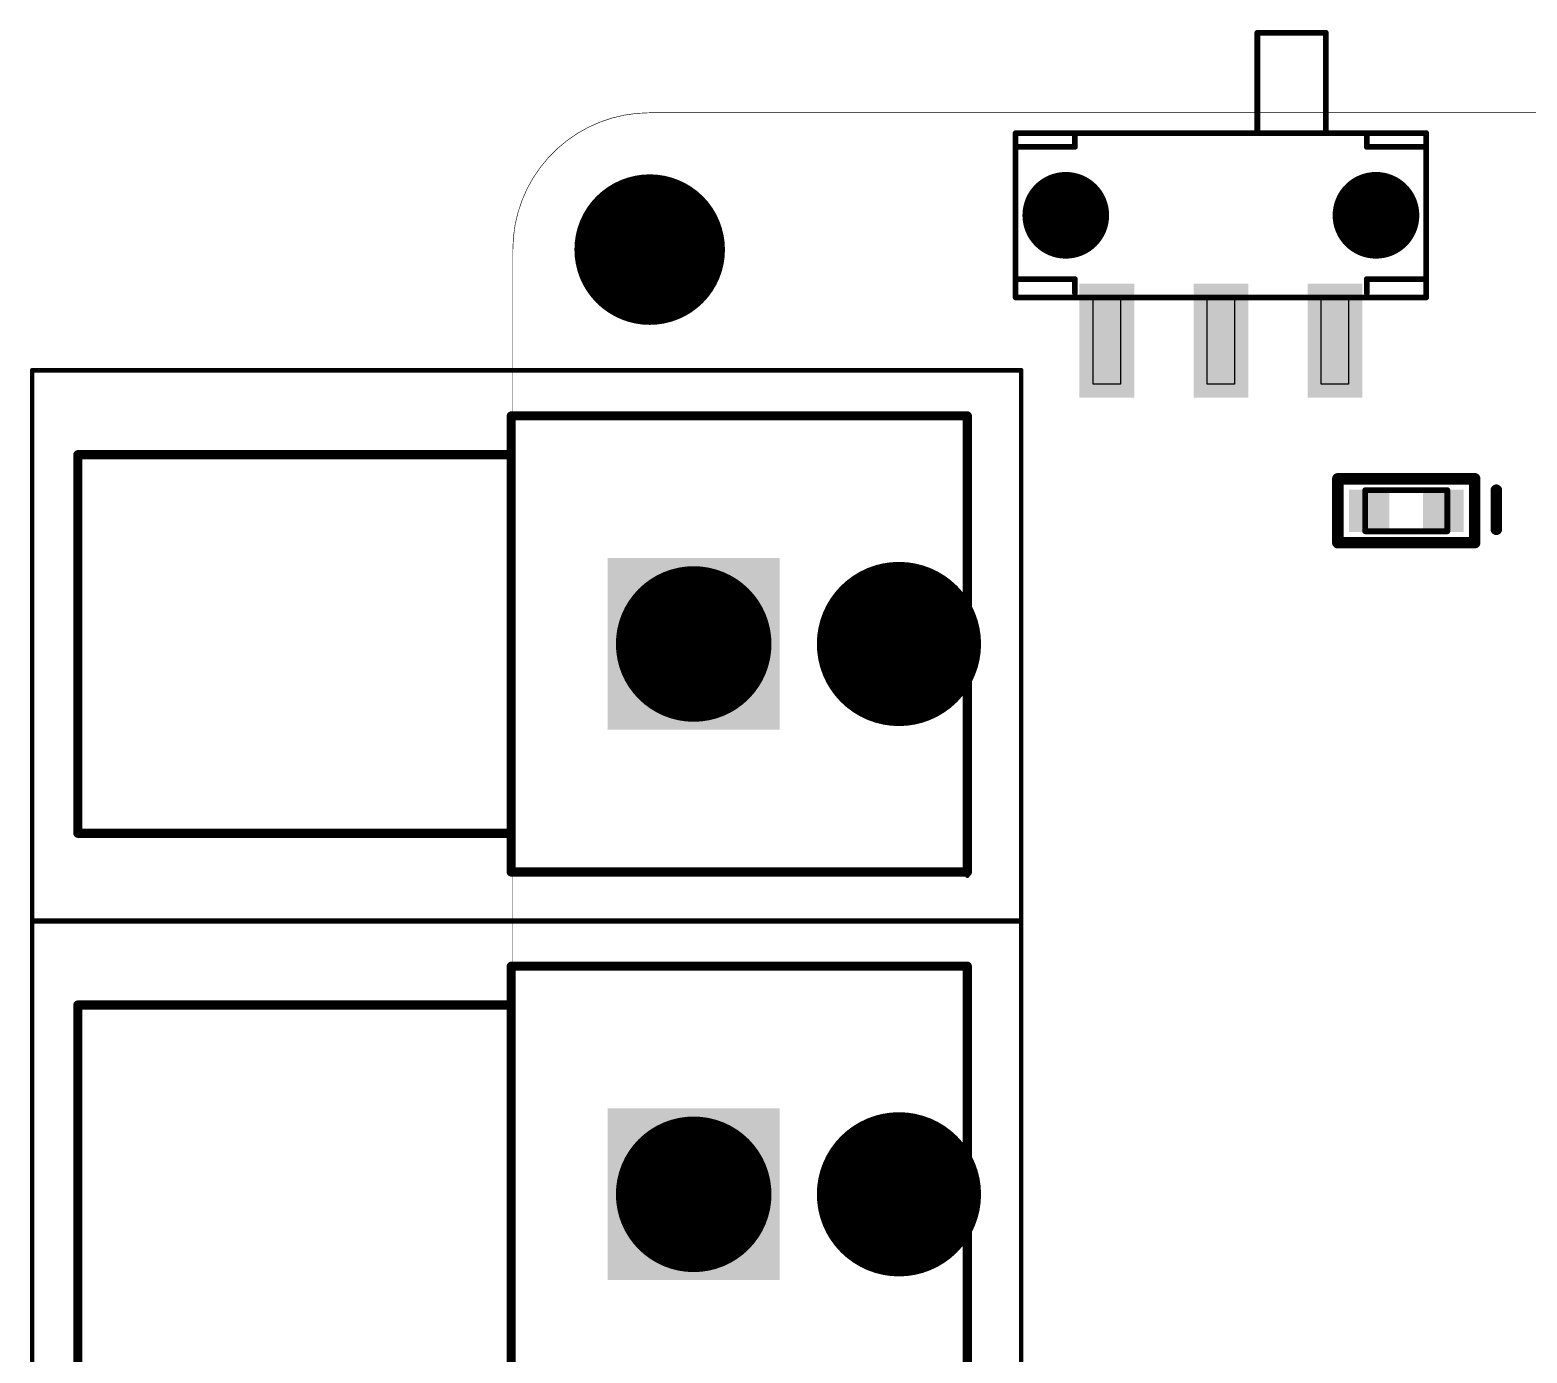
# Model space of a CAD drawing. Header units: millimetres. Extents: x 14 to 68.6, y 14.9 to 72.8.
# Drawn here: x 13.99 to 46.81, y 43.84 to 72.85 of the extents above; entities that cross this region are included whole.
import ezdxf

# ---------------------------------------------------------------- set-up
doc = ezdxf.new("R2010")
doc.units = ezdxf.units.MM
for name, color, linetype in [('BottomLayer', 5, 'Continuous'), ('BottomSolder', 6, 'Continuous'), ('InternalPlane1', 76, 'Continuous'), ('Mechanical13', 56, 'Continuous'), ('Mechanical15', 56, 'Continuous'), ('MidLayer1', 16, 'Continuous'), ('MultiLayer', 9, 'Continuous'), ('PadHoleLayer', 156, 'Continuous'), ('TopLayer', 1, 'Continuous'), ('TopOverlay', 2, 'Continuous'), ('TopPaste', 8, 'Continuous'), ('TopSolder', 216, 'Continuous')]:
    doc.layers.add(name, color=color, linetype=linetype)

# ---------------------------------------------------------------- blocks, each defined once
blk = doc.blocks.new('RESC0603X55N_5')
at = {"layer": 'Mechanical13', "const_width": 0.127}
for points in [[(-0.9, 0.45), (-0.9, -0.45)], [(0.9, 0.45), (-0.9, 0.45)], [(0.9, 0.45), (0.9, -0.45)], [(0.9, -0.45), (-0.9, -0.45)]]:
    blk.add_lwpolyline(points, dxfattribs=at)
at = {"layer": 'Mechanical13', "const_width": 0.0635}
for points in [[(-0.932, 0.45, 1), (-0.868, 0.45, 1)], [(-0.932, 0.45, 1), (-0.868, 0.45, 1)], [(0.868, 0.45, 1), (0.932, 0.45, 1)], [(0.868, 0.45, 1), (0.932, 0.45, 1)], [(-0.932, -0.45, 1), (-0.868, -0.45, 1)], [(-0.932, -0.45, 1), (-0.868, -0.45, 1)], [(0.868, -0.45, 1), (0.932, -0.45, 1)], [(0.868, -0.45, 1), (0.932, -0.45, 1)]]:
    blk.add_lwpolyline(points, format="xyb", close=True, dxfattribs=at)
at = {"layer": 'Mechanical15', "const_width": 0.05}
for points in [[(-1.508, 0.715), (-1.508, -0.715)], [(1.508, 0.715), (-1.508, 0.715)], [(1.508, 0.715), (1.508, -0.715)], [(1.508, -0.715), (-1.508, -0.715)]]:
    blk.add_lwpolyline(points, dxfattribs=at)
at = {"layer": 'Mechanical15', "const_width": 0.025}
for points in [[(-1.52, 0.715, 1), (-1.496, 0.715, 1)], [(-1.52, 0.715, 1), (-1.496, 0.715, 1)], [(1.496, 0.715, 1), (1.52, 0.715, 1)], [(1.496, 0.715, 1), (1.52, 0.715, 1)], [(-1.52, -0.715, 1), (-1.496, -0.715, 1)], [(-1.52, -0.715, 1), (-1.496, -0.715, 1)], [(1.496, -0.715, 1), (1.52, -0.715, 1)], [(1.496, -0.715, 1), (1.52, -0.715, 1)]]:
    blk.add_lwpolyline(points, format="xyb", close=True, dxfattribs=at)
at = {"layer": 'TopLayer'}
for points in [[(-1.259, -0.465), (-0.369, -0.465), (-1.259, 0.465), (-0.369, 0.465)], [(0.369, -0.465), (1.259, -0.465), (0.369, 0.465), (1.259, 0.465)]]:
    blk.add_solid(points, dxfattribs=at)
at = {"layer": 'TopOverlay', "const_width": 0.254}
for points in [[(1.5, 0.7), (-1.5, 0.7)], [(-1.5, 0.7), (-1.5, 0.406)], [(1.5, 0.7), (1.5, 0.406)], [(-1.975, 0.406), (-1.975, -0.45)], [(-1.5, 0.406), (-1.5, -0.331)], [(1.5, 0.406), (1.5, -0.331)], [(-1.5, -0.331), (-1.5, -0.7)], [(1.5, -0.331), (1.5, -0.7)], [(1.5, -0.7), (-1.5, -0.7)]]:
    blk.add_lwpolyline(points, dxfattribs=at)
at = {"layer": 'TopOverlay', "const_width": 0.127}
for points in [[(-1.563, 0.7, 1), (-1.436, 0.7, 1)], [(-1.563, 0.7, 1), (-1.436, 0.7, 1)], [(1.436, 0.7, 1), (1.563, 0.7, 1)], [(1.436, 0.7, 1), (1.563, 0.7, 1)], [(-2.038, 0.406, 1), (-1.911, 0.406, 1)], [(-1.563, 0.406, 1), (-1.436, 0.406, 1)], [(-1.563, 0.406, 1), (-1.436, 0.406, 1)], [(1.436, 0.406, 1), (1.563, 0.406, 1)], [(1.436, 0.406, 1), (1.563, 0.406, 1)], [(-2.038, -0.45, 1), (-1.911, -0.45, 1)], [(-1.563, -0.331, 1), (-1.436, -0.331, 1)], [(-1.563, -0.331, 1), (-1.436, -0.331, 1)], [(1.436, -0.331, 1), (1.563, -0.331, 1)], [(1.436, -0.331, 1), (1.563, -0.331, 1)], [(-1.563, -0.7, 1), (-1.436, -0.7, 1)], [(-1.563, -0.7, 1), (-1.436, -0.7, 1)], [(1.436, -0.7, 1), (1.563, -0.7, 1)], [(1.436, -0.7, 1), (1.563, -0.7, 1)]]:
    blk.add_lwpolyline(points, format="xyb", close=True, dxfattribs=at)
at = {"layer": 'TopPaste'}
for points in [[(-1.259, -0.465), (-0.369, -0.465), (-1.259, 0.465), (-0.369, 0.465)], [(0.369, -0.465), (1.259, -0.465), (0.369, 0.465), (1.259, 0.465)]]:
    blk.add_solid(points, dxfattribs=at)
at = {"layer": 'TopSolder'}
for points in [[(-1.259, -0.465), (-0.369, -0.465), (-1.259, 0.465), (-0.369, 0.465)], [(0.369, -0.465), (1.259, -0.465), (0.369, 0.465), (1.259, 0.465)]]:
    blk.add_solid(points, dxfattribs=at)
blk = doc.blocks.new('SW_JS102011SAQN_7')
at = {"layer": 'BottomLayer', "const_width": 0.5}
for points in [[(-3.65, 0, 1), (-3.15, 0, 1)], [(3.15, 0, 1), (3.65, 0, 1)]]:
    blk.add_lwpolyline(points, format="xyb", close=True, dxfattribs=at)
at = {"layer": 'BottomSolder', "const_width": 0.5}
for points in [[(-3.65, 0, 1), (-3.15, 0, 1)], [(3.15, 0, 1), (3.65, 0, 1)]]:
    blk.add_lwpolyline(points, format="xyb", close=True, dxfattribs=at)
at = {"layer": 'InternalPlane1', "const_width": 0.95}
for points in [[(-3.875, 0, 1), (-2.925, 0, 1)], [(2.925, 0, 1), (3.875, 0, 1)]]:
    blk.add_lwpolyline(points, format="xyb", close=True, dxfattribs=at)
at = {"layer": 'Mechanical13'}
for p, q in [((-2.801, 1.801), (-2.801, 3.7)), ((-2.801, 3.7), (-2.2, 3.7)), ((-2.801, 1.801), (-2.801, 3.7)), ((-2.801, 3.7), (-2.2, 3.7)), ((-2.2, 3.7), (-2.2, 1.801)), ((-2.2, 3.7), (-2.2, 1.801)), ((-0.3, 1.8), (-0.3, 3.7)), ((-0.3, 3.7), (0.3, 3.7)), ((0.3, 3.7), (0.3, 1.8)), ((2.204, 1.803), (2.204, 3.7)), ((2.204, 3.7), (2.8, 3.7)), ((2.8, 3.7), (2.8, 1.803)), ((-2.2, 1.801), (-2.801, 1.801)), ((-2.2, 1.801), (-2.801, 1.801)), ((0.3, 1.8), (-0.3, 1.8)), ((2.8, 1.803), (2.204, 1.803))]:
    blk.add_line(p, q, dxfattribs=at)
at = {"layer": 'Mechanical13', "const_width": 0.127}
for points in [[(4.5, 1.8), (-4.5, 1.8)], [(-3.2, 1.7), (-3.2, 1.4)], [(3.2, 1.7), (3.2, 1.4)], [(-3.2, 1.4), (-4.5, 1.4)], [(4.5, 1.4), (3.2, 1.4)], [(-3.2, -1.5), (-4.5, -1.5)], [(-3.2, -1.5), (-3.2, -1.8)], [(3.2, -1.5), (3.2, -1.8)], [(4.5, -1.5), (3.2, -1.5)], [(-2.3, -1.8), (-2.3, -4)], [(-0.8, -1.8), (-0.8, -4)], [(-0.8, -4), (-2.3, -4)]]:
    blk.add_lwpolyline(points, dxfattribs=at)
at = {"layer": 'Mechanical13', "const_width": 0.0635}
for points in [[(-4.532, 1.8, 1), (-4.468, 1.8, 1)], [(-3.232, 1.7, 1), (-3.168, 1.7, 1)], [(3.168, 1.7, 1), (3.232, 1.7, 1)], [(4.468, 1.8, 1), (4.532, 1.8, 1)], [(-4.532, 1.4, 1), (-4.468, 1.4, 1)], [(-3.232, 1.4, 1), (-3.168, 1.4, 1)], [(-3.232, 1.4, 1), (-3.168, 1.4, 1)], [(3.168, 1.4, 1), (3.232, 1.4, 1)], [(3.168, 1.4, 1), (3.232, 1.4, 1)], [(4.468, 1.4, 1), (4.532, 1.4, 1)], [(-4.532, -1.5, 1), (-4.468, -1.5, 1)], [(-3.232, -1.5, 1), (-3.168, -1.5, 1)], [(-3.232, -1.5, 1), (-3.168, -1.5, 1)], [(3.168, -1.5, 1), (3.232, -1.5, 1)], [(3.168, -1.5, 1), (3.232, -1.5, 1)], [(4.468, -1.5, 1), (4.532, -1.5, 1)], [(-3.232, -1.8, 1), (-3.168, -1.8, 1)], [(-2.332, -1.8, 1), (-2.268, -1.8, 1)], [(-0.832, -1.8, 1), (-0.768, -1.8, 1)], [(3.168, -1.8, 1), (3.232, -1.8, 1)], [(-2.332, -4, 1), (-2.268, -4, 1)], [(-2.332, -4, 1), (-2.268, -4, 1)], [(-0.832, -4, 1), (-0.768, -4, 1)], [(-0.832, -4, 1), (-0.768, -4, 1)]]:
    blk.add_lwpolyline(points, format="xyb", close=True, dxfattribs=at)
at = {"layer": 'MidLayer1', "const_width": 0.5}
for points in [[(-3.65, 0, 1), (-3.15, 0, 1)], [(3.15, 0, 1), (3.65, 0, 1)]]:
    blk.add_lwpolyline(points, format="xyb", close=True, dxfattribs=at)
at = {"layer": 'MultiLayer', "const_width": 0.5}
for points in [[(-3.65, 0, 1), (-3.15, 0, 1)], [(3.15, 0, 1), (3.65, 0, 1)]]:
    blk.add_lwpolyline(points, format="xyb", close=True, dxfattribs=at)
at = {"layer": 'PadHoleLayer', "const_width": 0.5}
for points in [[(-3.65, 0, 1), (-3.15, 0, 1)], [(3.15, 0, 1), (3.65, 0, 1)]]:
    blk.add_lwpolyline(points, format="xyb", close=True, dxfattribs=at)
at = {"layer": 'TopLayer', "const_width": 0.5}
for points in [[(-3.65, 0, 1), (-3.15, 0, 1)], [(3.15, 0, 1), (3.65, 0, 1)]]:
    blk.add_lwpolyline(points, format="xyb", close=True, dxfattribs=at)
at = {"layer": 'TopLayer'}
for points in [[(-3.1, 1.5), (-1.9, 1.5), (-3.1, 4), (-1.9, 4)], [(-0.6, 1.5), (0.6, 1.5), (-0.6, 4), (0.6, 4)], [(1.9, 1.5), (3.1, 1.5), (1.9, 4), (3.1, 4)]]:
    blk.add_solid(points, dxfattribs=at)
at = {"layer": 'TopOverlay', "const_width": 0.127}
for points in [[(-4.5, 1.8), (-4.5, -1.8)], [(4.5, 1.8), (4.5, -1.8)], [(4.5, -1.8), (-4.5, -1.8)]]:
    blk.add_lwpolyline(points, dxfattribs=at)
at = {"layer": 'TopOverlay', "const_width": 0.0635}
for points in [[(-4.532, 1.8, 1), (-4.468, 1.8, 1)], [(4.468, 1.8, 1), (4.532, 1.8, 1)], [(-4.532, -1.8, 1), (-4.468, -1.8, 1)], [(-4.532, -1.8, 1), (-4.468, -1.8, 1)], [(4.468, -1.8, 1), (4.532, -1.8, 1)], [(4.468, -1.8, 1), (4.532, -1.8, 1)]]:
    blk.add_lwpolyline(points, format="xyb", close=True, dxfattribs=at)
at = {"layer": 'TopPaste'}
for points in [[(-3.1, 1.5), (-1.9, 1.5), (-3.1, 4), (-1.9, 4)], [(-0.6, 1.5), (0.6, 1.5), (-0.6, 4), (0.6, 4)], [(1.9, 1.5), (3.1, 1.5), (1.9, 4), (3.1, 4)]]:
    blk.add_solid(points, dxfattribs=at)
at = {"layer": 'TopSolder', "const_width": 0.5}
for points in [[(-3.65, 0, 1), (-3.15, 0, 1)], [(3.15, 0, 1), (3.65, 0, 1)]]:
    blk.add_lwpolyline(points, format="xyb", close=True, dxfattribs=at)
at = {"layer": 'TopSolder'}
for points in [[(-3.1, 1.5), (-1.9, 1.5), (-3.1, 4), (-1.9, 4)], [(-0.6, 1.5), (0.6, 1.5), (-0.6, 4), (0.6, 4)], [(1.9, 1.5), (3.1, 1.5), (1.9, 4), (3.1, 4)]]:
    blk.add_solid(points, dxfattribs=at)
blk = doc.blocks.new('KLPX0848A2R_27')
at = {"layer": 'BottomLayer', "const_width": 1.8}
blk.add_lwpolyline([(3.6, 0, 1), (5.4, 0, 1)], format="xyb", close=True, dxfattribs=at)
at = {"layer": 'BottomLayer'}
blk.add_solid([(-1.882, -1.882), (1.882, -1.882), (-1.882, 1.882), (1.882, 1.882)], dxfattribs=at)
at = {"layer": 'BottomSolder', "const_width": 1.8}
blk.add_lwpolyline([(3.6, 0, 1), (5.4, 0, 1)], format="xyb", close=True, dxfattribs=at)
at = {"layer": 'BottomSolder'}
blk.add_solid([(-1.882, -1.882), (1.882, -1.882), (-1.882, 1.882), (1.882, 1.882)], dxfattribs=at)
at = {"layer": 'InternalPlane1'}
for points, const_width in [([(-0.853, 0, 1), (0.853, 0, 1)], 1.705), ([(3.67, 0, 1), (5.33, 0, 1)], 1.66)]:
    blk.add_lwpolyline(points, format="xyb", close=True, dxfattribs=dict(at, const_width=const_width))
at = {"layer": 'Mechanical13', "const_width": 0.2}
for points in [[(-4, 5), (6, 5)], [(-4, -5), (-4, 5)], [(6, -5), (6, 5)], [(-13.5, -4.15), (-13.5, 4.15)], [(-13.5, 4.15), (-4, 4.15)], [(-4, -4.15), (-4, 4.15)], [(-13.5, -4.15), (-4, -4.15)], [(-4, -5), (6, -5)]]:
    blk.add_lwpolyline(points, dxfattribs=at)
at = {"layer": 'Mechanical13', "const_width": 0.1}
for points in [[(-4.05, 5, 1), (-3.95, 5, 1)], [(-4.05, 5, 1), (-3.95, 5, 1)], [(5.95, 5, 1), (6.05, 5, 1)], [(5.95, 5, 1), (6.05, 5, 1)], [(-13.55, 4.15, 1), (-13.45, 4.15, 1)], [(-13.55, 4.15, 1), (-13.45, 4.15, 1)], [(-4.05, 4.15, 1), (-3.95, 4.15, 1)], [(-4.05, 4.15, 1), (-3.95, 4.15, 1)], [(-13.55, -4.15, 1), (-13.45, -4.15, 1)], [(-13.55, -4.15, 1), (-13.45, -4.15, 1)], [(-4.05, -4.15, 1), (-3.95, -4.15, 1)], [(-4.05, -4.15, 1), (-3.95, -4.15, 1)], [(-4.05, -5, 1), (-3.95, -5, 1)], [(-4.05, -5, 1), (-3.95, -5, 1)], [(5.95, -5, 1), (6.05, -5, 1)], [(5.95, -5, 1), (6.05, -5, 1)]]:
    blk.add_lwpolyline(points, format="xyb", close=True, dxfattribs=at)
at = {"layer": 'Mechanical15', "const_width": 0.1}
for points in [[(-14.5, 6), (7.18, 6)], [(-14.5, -6.08), (-14.5, 6)], [(7.18, -6.08), (7.18, 6)], [(-14.5, -6.08), (7.18, -6.08)]]:
    blk.add_lwpolyline(points, dxfattribs=at)
at = {"layer": 'Mechanical15', "const_width": 0.05}
for points in [[(-14.525, 6, 1), (-14.475, 6, 1)], [(-14.525, 6, 1), (-14.475, 6, 1)], [(7.155, 6, 1), (7.205, 6, 1)], [(7.155, 6, 1), (7.205, 6, 1)], [(-14.525, -6.08, 1), (-14.475, -6.08, 1)], [(-14.525, -6.08, 1), (-14.475, -6.08, 1)], [(7.155, -6.08, 1), (7.205, -6.08, 1)], [(7.155, -6.08, 1), (7.205, -6.08, 1)]]:
    blk.add_lwpolyline(points, format="xyb", close=True, dxfattribs=at)
at = {"layer": 'MidLayer1', "const_width": 1.8}
blk.add_lwpolyline([(3.6, 0, 1), (5.4, 0, 1)], format="xyb", close=True, dxfattribs=at)
at = {"layer": 'MidLayer1'}
blk.add_solid([(-1.882, -1.882), (1.882, -1.882), (-1.882, 1.882), (1.882, 1.882)], dxfattribs=at)
at = {"layer": 'MultiLayer', "const_width": 1.8}
blk.add_lwpolyline([(3.6, 0, 1), (5.4, 0, 1)], format="xyb", close=True, dxfattribs=at)
at = {"layer": 'MultiLayer'}
blk.add_solid([(-1.882, -1.882), (1.882, -1.882), (-1.882, 1.882), (1.882, 1.882)], dxfattribs=at)
at = {"layer": 'PadHoleLayer'}
for points, const_width in [([(-0.627, 0, 1), (0.627, 0, 1)], 1.255), ([(3.895, 0, 1), (5.105, 0, 1)], 1.21)]:
    blk.add_lwpolyline(points, format="xyb", close=True, dxfattribs=dict(at, const_width=const_width))
at = {"layer": 'TopLayer', "const_width": 1.8}
blk.add_lwpolyline([(3.6, 0, 1), (5.4, 0, 1)], format="xyb", close=True, dxfattribs=at)
at = {"layer": 'TopLayer'}
blk.add_solid([(-1.882, -1.882), (1.882, -1.882), (-1.882, 1.882), (1.882, 1.882)], dxfattribs=at)
at = {"layer": 'TopOverlay', "const_width": 0.1}
for points in [[(-4, 5), (6, 5)], [(-4, 5), (6, 5)], [(-4, 4.15), (-4, 5)], [(-4, 4.15), (-4, 5)], [(6, 2.54), (6, 5)], [(6, 2.54), (6, 5)], [(-13.5, 4.15), (-4, 4.15)], [(-13.5, -4.15), (-13.5, 4.15)], [(-4, -4.15), (-4, 4.15)], [(6, -5.08), (6, -2.54)], [(6, -5.08), (6, -2.54)], [(-13.5, -4.15), (-4, -4.15)], [(-4, -5), (-4, -4.15)], [(-4, -5), (-4, -4.15)], [(-4, -5), (6, -5)], [(-4, -5), (6, -5)]]:
    blk.add_lwpolyline(points, dxfattribs=at)
at = {"layer": 'TopOverlay', "const_width": 0.05}
for points in [[(-4.025, 5, 1), (-3.975, 5, 1)], [(-4.025, 5, 1), (-3.975, 5, 1)], [(-4.025, 5, 1), (-3.975, 5, 1)], [(-4.025, 5, 1), (-3.975, 5, 1)], [(5.975, 5, 1), (6.025, 5, 1)], [(5.975, 5, 1), (6.025, 5, 1)], [(5.975, 5, 1), (6.025, 5, 1)], [(5.975, 5, 1), (6.025, 5, 1)], [(-13.525, 4.15, 1), (-13.475, 4.15, 1)], [(-13.525, 4.15, 1), (-13.475, 4.15, 1)], [(-4.025, 4.15, 1), (-3.975, 4.15, 1)], [(-4.025, 4.15, 1), (-3.975, 4.15, 1)], [(-4.025, 4.15, 1), (-3.975, 4.15, 1)], [(-4.025, 4.15, 1), (-3.975, 4.15, 1)], [(5.975, 2.54, 1), (6.025, 2.54, 1)], [(5.975, 2.54, 1), (6.025, 2.54, 1)], [(5.975, -2.54, 1), (6.025, -2.54, 1)], [(5.975, -2.54, 1), (6.025, -2.54, 1)], [(-13.525, -4.15, 1), (-13.475, -4.15, 1)], [(-13.525, -4.15, 1), (-13.475, -4.15, 1)], [(-4.025, -4.15, 1), (-3.975, -4.15, 1)], [(-4.025, -4.15, 1), (-3.975, -4.15, 1)], [(-4.025, -4.15, 1), (-3.975, -4.15, 1)], [(-4.025, -4.15, 1), (-3.975, -4.15, 1)], [(-4.025, -5, 1), (-3.975, -5, 1)], [(-4.025, -5, 1), (-3.975, -5, 1)], [(-4.025, -5, 1), (-3.975, -5, 1)], [(-4.025, -5, 1), (-3.975, -5, 1)], [(5.975, -5, 1), (6.025, -5, 1)], [(5.975, -5, 1), (6.025, -5, 1)], [(5.975, -5.08, 1), (6.025, -5.08, 1)], [(5.975, -5.08, 1), (6.025, -5.08, 1)]]:
    blk.add_lwpolyline(points, format="xyb", close=True, dxfattribs=at)
at = {"layer": 'TopSolder', "const_width": 1.8}
blk.add_lwpolyline([(3.6, 0, 1), (5.4, 0, 1)], format="xyb", close=True, dxfattribs=at)
at = {"layer": 'TopSolder'}
blk.add_solid([(-1.882, -1.882), (1.882, -1.882), (-1.882, 1.882), (1.882, 1.882)], dxfattribs=at)
blk = doc.blocks.new('KLPX0848A2W_29')
at = {"layer": 'BottomLayer', "const_width": 1.8}
blk.add_lwpolyline([(3.6, 0, 1), (5.4, 0, 1)], format="xyb", close=True, dxfattribs=at)
at = {"layer": 'BottomLayer'}
blk.add_solid([(-1.882, -1.882), (1.882, -1.882), (-1.882, 1.882), (1.882, 1.882)], dxfattribs=at)
at = {"layer": 'BottomSolder', "const_width": 1.8}
blk.add_lwpolyline([(3.6, 0, 1), (5.4, 0, 1)], format="xyb", close=True, dxfattribs=at)
at = {"layer": 'BottomSolder'}
blk.add_solid([(-1.882, -1.882), (1.882, -1.882), (-1.882, 1.882), (1.882, 1.882)], dxfattribs=at)
at = {"layer": 'InternalPlane1'}
for points, const_width in [([(-0.853, 0, 1), (0.853, 0, 1)], 1.705), ([(3.67, 0, 1), (5.33, 0, 1)], 1.66)]:
    blk.add_lwpolyline(points, format="xyb", close=True, dxfattribs=dict(at, const_width=const_width))
at = {"layer": 'Mechanical13', "const_width": 0.2}
for points in [[(-4, 5), (6, 5)], [(-4, -5), (-4, 5)], [(6, -5), (6, 5)], [(-13.5, -4.15), (-13.5, 4.15)], [(-13.5, 4.15), (-4, 4.15)], [(-4, -4.15), (-4, 4.15)], [(-13.5, -4.15), (-4, -4.15)], [(-4, -5), (6, -5)]]:
    blk.add_lwpolyline(points, dxfattribs=at)
at = {"layer": 'Mechanical13', "const_width": 0.1}
for points in [[(-4.05, 5, 1), (-3.95, 5, 1)], [(-4.05, 5, 1), (-3.95, 5, 1)], [(5.95, 5, 1), (6.05, 5, 1)], [(5.95, 5, 1), (6.05, 5, 1)], [(-13.55, 4.15, 1), (-13.45, 4.15, 1)], [(-13.55, 4.15, 1), (-13.45, 4.15, 1)], [(-4.05, 4.15, 1), (-3.95, 4.15, 1)], [(-4.05, 4.15, 1), (-3.95, 4.15, 1)], [(-13.55, -4.15, 1), (-13.45, -4.15, 1)], [(-13.55, -4.15, 1), (-13.45, -4.15, 1)], [(-4.05, -4.15, 1), (-3.95, -4.15, 1)], [(-4.05, -4.15, 1), (-3.95, -4.15, 1)], [(-4.05, -5, 1), (-3.95, -5, 1)], [(-4.05, -5, 1), (-3.95, -5, 1)], [(5.95, -5, 1), (6.05, -5, 1)], [(5.95, -5, 1), (6.05, -5, 1)]]:
    blk.add_lwpolyline(points, format="xyb", close=True, dxfattribs=at)
at = {"layer": 'Mechanical15', "const_width": 0.1}
for points in [[(-14.5, 6), (7.18, 6)], [(-14.5, -6.08), (-14.5, 6)], [(7.18, -6.08), (7.18, 6)], [(-14.5, -6.08), (7.18, -6.08)]]:
    blk.add_lwpolyline(points, dxfattribs=at)
at = {"layer": 'Mechanical15', "const_width": 0.05}
for points in [[(-14.525, 6, 1), (-14.475, 6, 1)], [(-14.525, 6, 1), (-14.475, 6, 1)], [(7.155, 6, 1), (7.205, 6, 1)], [(7.155, 6, 1), (7.205, 6, 1)], [(-14.525, -6.08, 1), (-14.475, -6.08, 1)], [(-14.525, -6.08, 1), (-14.475, -6.08, 1)], [(7.155, -6.08, 1), (7.205, -6.08, 1)], [(7.155, -6.08, 1), (7.205, -6.08, 1)]]:
    blk.add_lwpolyline(points, format="xyb", close=True, dxfattribs=at)
at = {"layer": 'MidLayer1', "const_width": 1.8}
blk.add_lwpolyline([(3.6, 0, 1), (5.4, 0, 1)], format="xyb", close=True, dxfattribs=at)
at = {"layer": 'MidLayer1'}
blk.add_solid([(-1.882, -1.882), (1.882, -1.882), (-1.882, 1.882), (1.882, 1.882)], dxfattribs=at)
at = {"layer": 'MultiLayer', "const_width": 1.8}
blk.add_lwpolyline([(3.6, 0, 1), (5.4, 0, 1)], format="xyb", close=True, dxfattribs=at)
at = {"layer": 'MultiLayer'}
blk.add_solid([(-1.882, -1.882), (1.882, -1.882), (-1.882, 1.882), (1.882, 1.882)], dxfattribs=at)
at = {"layer": 'PadHoleLayer'}
for points, const_width in [([(-0.627, 0, 1), (0.627, 0, 1)], 1.255), ([(3.895, 0, 1), (5.105, 0, 1)], 1.21)]:
    blk.add_lwpolyline(points, format="xyb", close=True, dxfattribs=dict(at, const_width=const_width))
at = {"layer": 'TopLayer', "const_width": 1.8}
blk.add_lwpolyline([(3.6, 0, 1), (5.4, 0, 1)], format="xyb", close=True, dxfattribs=at)
at = {"layer": 'TopLayer'}
blk.add_solid([(-1.882, -1.882), (1.882, -1.882), (-1.882, 1.882), (1.882, 1.882)], dxfattribs=at)
at = {"layer": 'TopOverlay', "const_width": 0.1}
for points in [[(-4, 5), (6, 5)], [(-4, 5), (6, 5)], [(-4, 4.15), (-4, 5)], [(-4, 4.15), (-4, 5)], [(6, 2.54), (6, 5)], [(6, 2.54), (6, 5)], [(-13.5, 4.15), (-4, 4.15)], [(-13.5, -4.15), (-13.5, 4.15)], [(-4, -4.15), (-4, 4.15)], [(6, -5.08), (6, -2.54)], [(6, -5.08), (6, -2.54)], [(-13.5, -4.15), (-4, -4.15)], [(-4, -5), (-4, -4.15)], [(-4, -5), (-4, -4.15)], [(-4, -5), (6, -5)], [(-4, -5), (6, -5)]]:
    blk.add_lwpolyline(points, dxfattribs=at)
at = {"layer": 'TopOverlay', "const_width": 0.05}
for points in [[(-4.025, 5, 1), (-3.975, 5, 1)], [(-4.025, 5, 1), (-3.975, 5, 1)], [(-4.025, 5, 1), (-3.975, 5, 1)], [(-4.025, 5, 1), (-3.975, 5, 1)], [(5.975, 5, 1), (6.025, 5, 1)], [(5.975, 5, 1), (6.025, 5, 1)], [(5.975, 5, 1), (6.025, 5, 1)], [(5.975, 5, 1), (6.025, 5, 1)], [(-13.525, 4.15, 1), (-13.475, 4.15, 1)], [(-13.525, 4.15, 1), (-13.475, 4.15, 1)], [(-4.025, 4.15, 1), (-3.975, 4.15, 1)], [(-4.025, 4.15, 1), (-3.975, 4.15, 1)], [(-4.025, 4.15, 1), (-3.975, 4.15, 1)], [(-4.025, 4.15, 1), (-3.975, 4.15, 1)], [(5.975, 2.54, 1), (6.025, 2.54, 1)], [(5.975, 2.54, 1), (6.025, 2.54, 1)], [(5.975, -2.54, 1), (6.025, -2.54, 1)], [(5.975, -2.54, 1), (6.025, -2.54, 1)], [(-13.525, -4.15, 1), (-13.475, -4.15, 1)], [(-13.525, -4.15, 1), (-13.475, -4.15, 1)], [(-4.025, -4.15, 1), (-3.975, -4.15, 1)], [(-4.025, -4.15, 1), (-3.975, -4.15, 1)], [(-4.025, -4.15, 1), (-3.975, -4.15, 1)], [(-4.025, -4.15, 1), (-3.975, -4.15, 1)], [(-4.025, -5, 1), (-3.975, -5, 1)], [(-4.025, -5, 1), (-3.975, -5, 1)], [(-4.025, -5, 1), (-3.975, -5, 1)], [(-4.025, -5, 1), (-3.975, -5, 1)], [(5.975, -5, 1), (6.025, -5, 1)], [(5.975, -5, 1), (6.025, -5, 1)], [(5.975, -5.08, 1), (6.025, -5.08, 1)], [(5.975, -5.08, 1), (6.025, -5.08, 1)]]:
    blk.add_lwpolyline(points, format="xyb", close=True, dxfattribs=at)
at = {"layer": 'TopSolder', "const_width": 1.8}
blk.add_lwpolyline([(3.6, 0, 1), (5.4, 0, 1)], format="xyb", close=True, dxfattribs=at)
at = {"layer": 'TopSolder'}
blk.add_solid([(-1.882, -1.882), (1.882, -1.882), (-1.882, 1.882), (1.882, 1.882)], dxfattribs=at)

msp = doc.modelspace()

# ---------------------------------------------------------------- linework, layer by layer
at = {"layer": 'Mechanical13', "const_width": 0.013}
msp.add_lwpolyline([(24.58, 68.032, -0.414214), (27.58, 71.032)], format="xyb", dxfattribs=at)
for points in [[(27.58, 71.032), (59.58, 71.032)], [(24.58, 25.032), (24.58, 68.032)]]:
    msp.add_lwpolyline(points, dxfattribs=at)
at = {"layer": 'Mechanical13', "const_width": 0.0065}
for points in [[(27.577, 71.032, 1), (27.583, 71.032, 1)], [(27.577, 71.032, 1), (27.583, 71.032, 1)], [(24.577, 68.032, 1), (24.583, 68.032, 1)], [(24.577, 68.032, 1), (24.583, 68.032, 1)]]:
    msp.add_lwpolyline(points, format="xyb", close=True, dxfattribs=at)
at = {"layer": 'PadHoleLayer', "const_width": 1.65}
msp.add_lwpolyline([(26.755, 68.032, 1), (28.405, 68.032, 1)], format="xyb", close=True, dxfattribs=at)

# ---------------------------------------------------------------- block references
at = {"rotation": 180}
for name, p in [('SW_JS102011SAQN_7', (40.101, 68.784)), ('RESC0603X55N_5', (44.165, 62.307))]:
    msp.add_blockref(name, p, dxfattribs=at)
for name, p in [('KLPX0848A2R_27', (28.544, 59.386)), ('KLPX0848A2W_29', (28.544, 47.321))]:
    msp.add_blockref(name, p)

doc.saveas('drawing.dxf')
